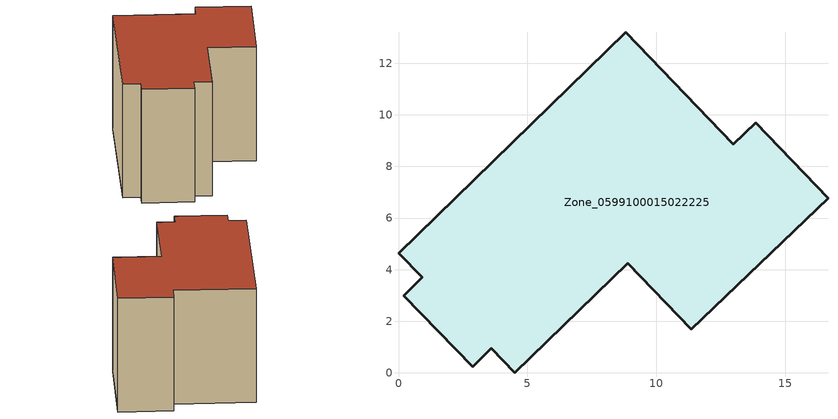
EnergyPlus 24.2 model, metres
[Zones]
Zone_0599100015022225
 floor ground (C_G): 0,4.64 8.81,13.21 12.98,8.86 13.85,9.69 16.65,6.76 11.35,1.68 8.89,4.25 4.51,0 3.59,0.94 2.88,0.24 0.2,3 0.91,3.7 z0.54
 wall outside (C_F): 8.81,13.21 0,4.64 0.91,3.7 0.2,3 2.88,0.24 3.59,0.94 4.51,0 8.89,4.25 11.35,1.68 16.65,6.76 13.85,9.69 12.98,8.86 8.81,13.21 z0.54:9.51
 roof outside (C_R): 11.35,1.68 16.65,6.76 13.85,9.69 12.98,8.86 8.81,13.21 0,4.64 0.91,3.7 0.2,3 2.88,0.24 3.59,0.94 4.51,0 8.89,4.25 z9.51
[BUILDING]
Pand.0599100015022225: North Axis=0; Terrain=City; Loads Convergence Tolerance Value=0.04; Temperature Convergence Tolerance Value=0.4; Solar Distribution=FullExterior; Maximum Number of Warmup Days=25; Minimum Number of Warmup Days=1
[Site:Location]
Rotterdam.The.Hague.AP_ZH_NLD Design_Conditions: Latitude=51.96; Longitude=4.45; Time Zone=1; Elevation=-4.5
[SITE:GROUNDTEMPERATURE:BUILDINGSURFACE]
18, 18, 18, 18, 18, 18, 18, 18, 18, 18, 18, 18
[MATERIAL] Thermal Absorptance=0.9; Solar Absorptance=0.7; Visible Absorptance=0.7
Name | Roughness | Thickness | Conductivity | Density | Specific Heat
G.D.2015-2018 | MediumSmooth | 0.15 | 0.0428571 | 540 | 1210
F.D.2015-2018 | Rough | 0.3 | 0.0666667 | 1920 | 840
R.D.2015-2018 | MediumRough | 0.2 | 0.0333333 | 1500 | 1000
[CONSTRUCTION]
C_G: G.D.2015-2018
C_F: F.D.2015-2018
C_R: R.D.2015-2018
[ZONE]
Zone_0599100015022225: Type=1; Multiplier=1; Ceiling Height=Autocalculate; Volume=Autocalculate; Floor Area=autocalculate; Part of Total Floor Area=Yes
[ZONEINFILTRATION:DESIGNFLOWRATE]
Infil_Zone_0599100015022225: Zone or ZoneList or Space or SpaceList=Zone_0599100015022225; Schedule=AlwaysOn; Design Flow Rate Calculation Method=Flow/Area; Flow Rate per Floor Area=0.0021; Constant Term Coefficient=1; Temperature Term Coefficient=0; Velocity Term Coefficient=0; Velocity Squared Term Coefficient=0
[HVACTEMPLATE:ZONE:IDEALLOADSAIRSYSTEM]
Zone_0599100015022225: Maximum Heating Supply Air Temperature=50; Minimum Cooling Supply Air Temperature=13; Maximum Heating Supply Air Humidity Ratio=0.0156; Minimum Cooling Supply Air Humidity Ratio=0.0077; Heating Limit=NoLimit; Cooling Limit=NoLimit; Dehumidification Control Type=ConstantSensibleHeatRatio; Cooling Sensible Heat Ratio=0.7; Dehumidification Setpoint=60; Humidification Control Type=None; Humidification Setpoint=30; Outdoor Air Method=None; Outdoor Air Flow Rate per Person=0.00944; Outdoor Air Flow Rate per Zone Floor Area=0; Outdoor Air Flow Rate per Zone=0; Demand Controlled Ventilation Type=None; Outdoor Air Economizer Type=NoEconomizer; Heat Recovery Type=None; Sensible Heat Recovery Effectiveness=0.7; Latent Heat Recovery Effectiveness=0.65
[ZONECONTROL:THERMOSTAT]
ThermostatControl_Zone_0599100015022225: Zone or ZoneList=Zone_0599100015022225; Control Type Schedule=DualSetpointControlType; Control 1=Thermostat_Zone_0599100015022225; Temperature Difference Between Cutout And Setpoint=0
[THERMOSTATSETPOINT:DUALSETPOINT]
Thermostat_Zone_0599100015022225: Heating Setpoint Temperature Schedule=HeatingSetpoint_Zone_0599100015022225; Cooling Setpoint Temperature Schedule=CoolingSetpoint_Zone_0599100015022225
[SCHEDULE:COMPACT]
HeatingSetpoint_Zone_0599100015022225: Through: 12/31, For: AllDays, Until: 24:00, 21
CoolingSetpoint_Zone_0599100015022225: Through: 12/31, For: AllDays, Until: 24:00, 24
DualSetpointControlType: Through: 12/31, For: AllDays, Until: 24:00, 4
AlwaysOn: Through: 12/31, For: AllDays, Until: 24:00, 1
